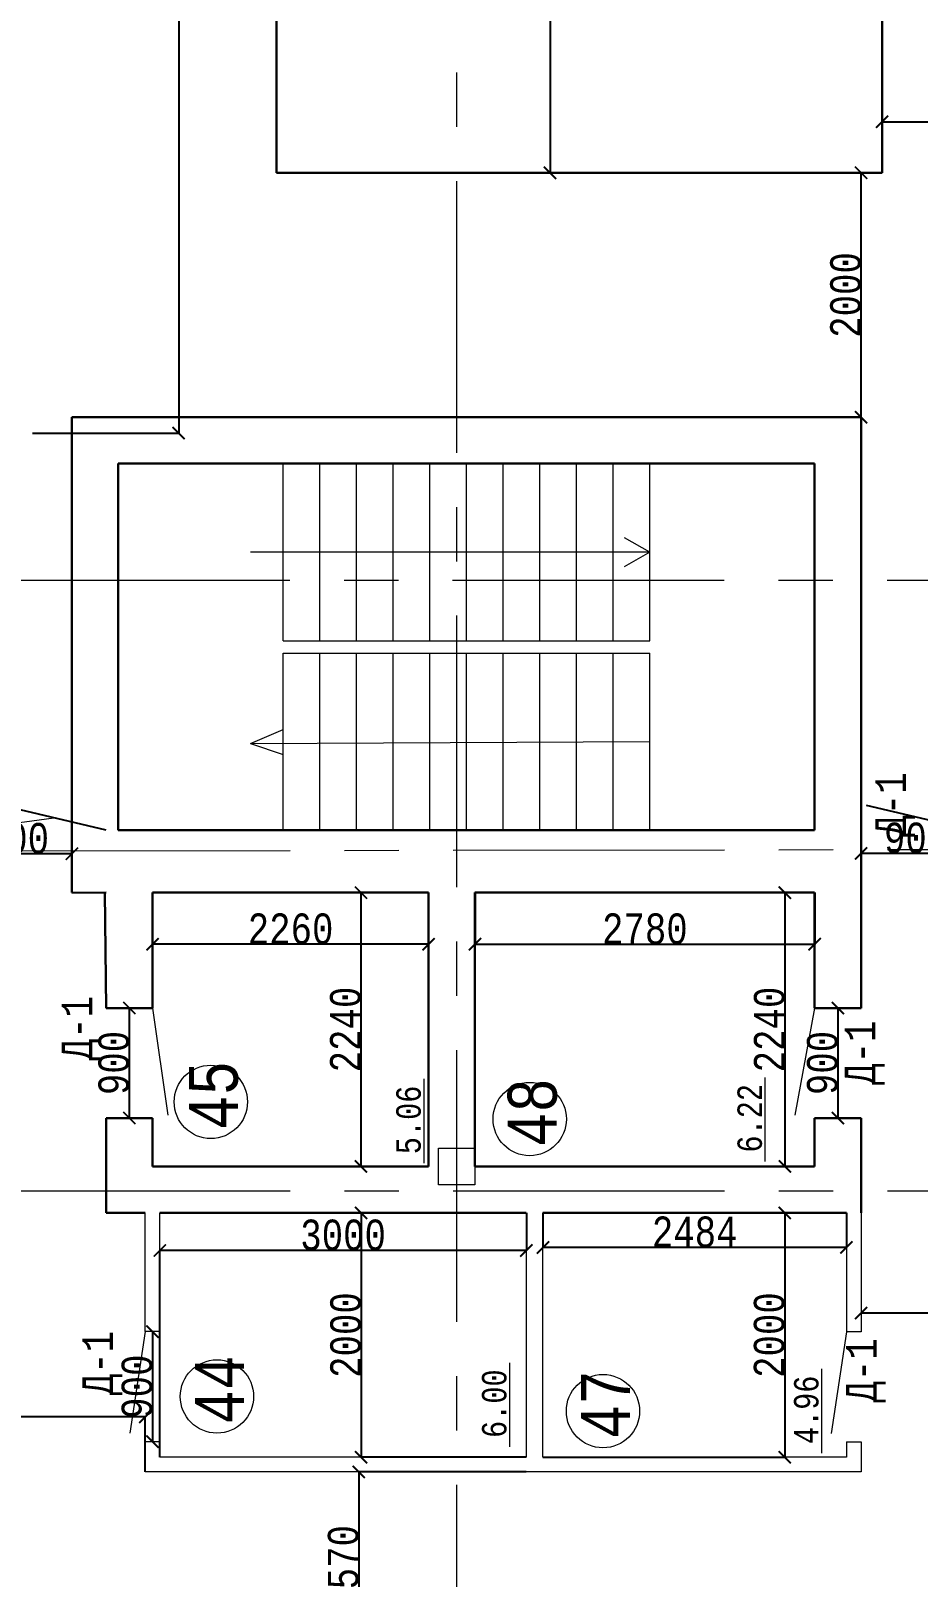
# Model space of a CAD drawing. Header units: millimetres. Extents: x -689206 to 4969298, y -1019800 to 703299.
# Drawn here: x -164736 to -157474, y -475876 to -463225 of the extents above; entities that cross this region are included whole.
import ezdxf

# ---------------------------------------------------------------- set-up
doc = ezdxf.new("R2010")
doc.units = ezdxf.units.MM
doc.linetypes.add('JIS_02_4.0', pattern=[5.5, 4, -1.5])
doc.linetypes.add('осеваяX2', pattern=[101.6, 63.5, -12.7, 12.7, -12.7])
for name, color, linetype, lineweight in [('ПЕРЕГОРОДКИ', 252, 'Continuous', 9), ('РАЗМЕРЫ', 7, 'Continuous', 9), ('сваи', 7, 'JIS_02_4.0', 30), ('стены', 7, 'Continuous', 20)]:
    doc.layers.add(name, color=color, linetype=linetype, lineweight=lineweight)
doc.layers.add('четотам', color=7, linetype='Continuous')
doc.styles.add('Аннотативный', font='isocteur.ttf', dxfattribs={"width": 0.7, "height": 250})
doc.dimstyles.new('Аннотативный', dxfattribs={"dimscale": 0, "dimtxt": 250, "dimasz": 100, "dimexe": 1.25, "dimexo": 0.625, "dimtad": 1, "dimdec": 0, "dimtxsty": 'Аннотативный', "dimblk": 'ARCHTICK', "dimcen": 2.5, "dimadec": 0, "dimazin": 0, "dimtfac": 1, "dimtdec": 0, "dimtmove": 0, "dimatfit": 3, "dimfxl": 1, "dimarcsym": 0})

# ---------------------------------------------------------------- blocks, each defined once
blk = doc.blocks.new('_ArchTick')
at = {"color": 0, "linetype": 'ByBlock', "const_width": 0.15}
blk.add_lwpolyline([(-0.5, -0.5), (0.5, 0.5)], dxfattribs=at)
blk = doc.blocks.new('*D3032')
at = {"layer": 'Defpoints', "color": 0, "lineweight": 30, "transparency": 16777216}
for p in [(-160545, -472896), (-158061, -472896), (-160545, -473179)]:
    blk.add_point(p, dxfattribs=at)
at = {"layer": 'стены', "color": 0, "lineweight": -2, "transparency": 16777216}
for p, q in [((-160545, -472896), (-160545, -473180)), ((-158061, -472896), (-158061, -473180)), ((-158061, -473179), (-160545, -473179))]:
    blk.add_line(p, q, dxfattribs=at)
at = {"layer": 'стены', "color": 0, "lineweight": -2, "transparency": 16777216, "xscale": 100, "yscale": 100, "zscale": 100, "rotation": 180}
blk.add_blockref('_ArchTick', (-160545, -473179), dxfattribs=at)
at = {"layer": 'стены', "color": 0, "lineweight": -2, "transparency": 16777216, "xscale": 100, "yscale": 100, "zscale": 100}
blk.add_blockref('_ArchTick', (-158061, -473179), dxfattribs=at)
at = {"layer": 'стены', "color": 0, "lineweight": 5, "transparency": 16777216, "insert": (-159303, -473053), "char_height": 250, "attachment_point": 5, "style": 'Аннотативный'}
blk.add_mtext('2484', dxfattribs=at)
blk = doc.blocks.new('*D3033')
at = {"layer": 'Defpoints', "color": 0, "lineweight": 30, "transparency": 16777216}
for p in [(-160681, -472896), (-163681, -473204), (-163681, -474768)]:
    blk.add_point(p, dxfattribs=at)
at = {"layer": 'стены', "color": 0, "lineweight": -2, "transparency": 16777216}
for p, q in [((-160681, -472896), (-160681, -473205)), ((-163681, -474767), (-163681, -473203)), ((-160681, -473204), (-163681, -473204))]:
    blk.add_line(p, q, dxfattribs=at)
at = {"layer": 'стены', "color": 0, "lineweight": -2, "transparency": 16777216, "xscale": 100, "yscale": 100, "zscale": 100, "rotation": 180}
blk.add_blockref('_ArchTick', (-163681, -473204), dxfattribs=at)
at = {"layer": 'стены', "color": 0, "lineweight": -2, "transparency": 16777216, "xscale": 100, "yscale": 100, "zscale": 100}
blk.add_blockref('_ArchTick', (-160681, -473204), dxfattribs=at)
at = {"layer": 'стены', "color": 0, "lineweight": 5, "transparency": 16777216, "insert": (-162181, -473078), "char_height": 250, "attachment_point": 5, "style": 'Аннотативный'}
blk.add_mtext('3000', dxfattribs=at)
blk = doc.blocks.new('*D3034')
at = {"layer": 'Defpoints', "color": 0, "lineweight": 30, "transparency": 16777216}
for p in [(-160681, -472896), (-162034, -474896), (-160681, -474896)]:
    blk.add_point(p, dxfattribs=at)
at = {"layer": 'стены', "color": 0, "lineweight": -2, "transparency": 16777216}
for p, q in [((-160682, -472896), (-162035, -472896)), ((-162034, -472896), (-162034, -474896)), ((-160682, -474896), (-162035, -474896))]:
    blk.add_line(p, q, dxfattribs=at)
at = {"layer": 'стены', "color": 0, "lineweight": -2, "transparency": 16777216, "xscale": 100, "yscale": 100, "zscale": 100}
for p, rotation in [((-162034, -472896), 90), ((-162034, -474896), 270)]:
    blk.add_blockref('_ArchTick', p, dxfattribs=dict(at, rotation=rotation))
at = {"layer": 'стены', "color": 0, "lineweight": 5, "transparency": 16777216, "insert": (-162159, -473896), "char_height": 250, "attachment_point": 5, "rotation": 90, "style": 'Аннотативный'}
blk.add_mtext('2000', dxfattribs=at)
blk = doc.blocks.new('*D2998')
at = {"layer": 'Defpoints', "color": 0, "lineweight": 30, "transparency": 16777216}
for p in [(-160681, -475016), (-162053, -476586), (-160681, -476586)]:
    blk.add_point(p, dxfattribs=at)
at = {"layer": 'стены', "color": 0, "lineweight": -2, "transparency": 16777216}
for p, q in [((-160682, -475016), (-162054, -475016)), ((-162053, -475016), (-162053, -476586)), ((-160682, -476586), (-162054, -476586))]:
    blk.add_line(p, q, dxfattribs=at)
at = {"layer": 'стены', "color": 0, "lineweight": -2, "transparency": 16777216, "xscale": 100, "yscale": 100, "zscale": 100}
for p, rotation in [((-162053, -475016), 90), ((-162053, -476586), 270)]:
    blk.add_blockref('_ArchTick', p, dxfattribs=dict(at, rotation=rotation))
at = {"layer": 'стены', "color": 0, "lineweight": 5, "transparency": 16777216, "insert": (-162179, -475801), "char_height": 250, "attachment_point": 5, "rotation": 90, "style": 'Аннотативный'}
blk.add_mtext('1570', dxfattribs=at)
blk = doc.blocks.new('*D3000')
at = {"layer": 'Defpoints', "color": 0, "lineweight": 30, "transparency": 16777216}
for p in [(-157941, -469956), (-157941, -469956), (-157041, -469956)]:
    blk.add_point(p, dxfattribs=at)
at = {"layer": 'стены', "color": 0, "lineweight": -2, "transparency": 16777216}
for p, q in [((-157941, -469955), (-157941, -469954)), ((-157041, -469956), (-157941, -469956)), ((-157041, -469955), (-157041, -469954))]:
    blk.add_line(p, q, dxfattribs=at)
at = {"layer": 'стены', "color": 0, "lineweight": -2, "transparency": 16777216, "xscale": 100, "yscale": 100, "zscale": 100, "rotation": 180}
blk.add_blockref('_ArchTick', (-157941, -469956), dxfattribs=at)
at = {"layer": 'стены', "color": 0, "lineweight": -2, "transparency": 16777216, "xscale": 100, "yscale": 100, "zscale": 100}
blk.add_blockref('_ArchTick', (-157041, -469956), dxfattribs=at)
at = {"layer": 'стены', "color": 0, "lineweight": 5, "transparency": 16777216, "insert": (-157491, -469830), "char_height": 250, "attachment_point": 5, "style": 'Аннотативный'}
blk.add_mtext('900', dxfattribs=at)
blk = doc.blocks.new('*D3054')
at = {"layer": 'Defpoints', "color": 0, "lineweight": 30, "transparency": 16777216}
for p in [(-157941, -473717), (-157941, -473717), (-153794, -473717)]:
    blk.add_point(p, dxfattribs=at)
at = {"layer": 'РАЗМЕРЫ', "color": 0, "lineweight": -2, "transparency": 16777216}
for p, q in [((-157941, -473716), (-157941, -473716)), ((-153794, -473717), (-157941, -473717)), ((-153794, -473716), (-153794, -473716))]:
    blk.add_line(p, q, dxfattribs=at)
at = {"layer": 'РАЗМЕРЫ', "color": 0, "lineweight": -2, "transparency": 16777216, "xscale": 100, "yscale": 100, "zscale": 100, "rotation": 180}
blk.add_blockref('_ArchTick', (-157941, -473717), dxfattribs=at)
at = {"layer": 'РАЗМЕРЫ', "color": 0, "lineweight": -2, "transparency": 16777216, "xscale": 100, "yscale": 100, "zscale": 100}
blk.add_blockref('_ArchTick', (-153794, -473717), dxfattribs=at)
at = {"layer": 'РАЗМЕРЫ', "color": 0, "lineweight": 5, "transparency": 16777216, "insert": (-155868, -473591), "char_height": 250, "attachment_point": 5, "style": 'Аннотативный'}
blk.add_mtext('4147', dxfattribs=at)
blk = doc.blocks.new('*D3056')
at = {"layer": 'Defpoints', "color": 0, "lineweight": 30, "transparency": 16777216}
for p in [(-168551, -474566), (-168551, -474923), (-163801, -474923)]:
    blk.add_point(p, dxfattribs=at)
at = {"layer": 'ПЕРЕГОРОДКИ', "color": 0, "lineweight": -2, "transparency": 16777216}
for p, q in [((-168551, -474923), (-168551, -474565)), ((-163801, -474566), (-168551, -474566)), ((-163801, -474923), (-163801, -474565))]:
    blk.add_line(p, q, dxfattribs=at)
at = {"layer": 'ПЕРЕГОРОДКИ', "color": 0, "lineweight": -2, "transparency": 16777216, "xscale": 100, "yscale": 100, "zscale": 100, "rotation": 180}
blk.add_blockref('_ArchTick', (-168551, -474566), dxfattribs=at)
at = {"layer": 'ПЕРЕГОРОДКИ', "color": 0, "lineweight": -2, "transparency": 16777216, "xscale": 100, "yscale": 100, "zscale": 100}
blk.add_blockref('_ArchTick', (-163801, -474566), dxfattribs=at)
at = {"layer": 'ПЕРЕГОРОДКИ', "color": 0, "lineweight": 5, "transparency": 16777216, "insert": (-166253, -474440), "char_height": 250, "attachment_point": 5, "style": 'Аннотативный'}
blk.add_mtext('4750', dxfattribs=at)
blk = doc.blocks.new('*D3128')
at = {"layer": 'Defpoints', "color": 0, "linetype": 'ByBlock', "lineweight": 30, "transparency": 16777216}
for p in [(-158131, -471220), (-158131, -472120), (-158131, -472120)]:
    blk.add_point(p, dxfattribs=at)
at = {"layer": 'ПЕРЕГОРОДКИ', "color": 0, "linetype": 'ByBlock', "lineweight": -2, "transparency": 16777216}
for p, q in [((-158132, -471220), (-158133, -471220)), ((-158131, -471220), (-158131, -472120)), ((-158132, -472120), (-158133, -472120))]:
    blk.add_line(p, q, dxfattribs=at)
at = {"layer": 'ПЕРЕГОРОДКИ', "color": 0, "linetype": 'ByBlock', "lineweight": -2, "transparency": 16777216, "xscale": 100, "yscale": 100, "zscale": 100}
for p, rotation in [((-158131, -471220), 90), ((-158131, -472120), 270)]:
    blk.add_blockref('_ArchTick', p, dxfattribs=dict(at, rotation=rotation))
at = {"layer": 'ПЕРЕГОРОДКИ', "color": 0, "linetype": 'ByBlock', "lineweight": 13, "transparency": 16777216, "insert": (-158257, -471670), "char_height": 250, "attachment_point": 5, "rotation": 90, "style": 'Аннотативный'}
blk.add_mtext('900', dxfattribs=at)
blk = doc.blocks.new('*D3129')
at = {"layer": 'Defpoints', "color": 0, "linetype": 'ByBlock', "lineweight": 30, "transparency": 16777216}
for p in [(-163931, -471220), (-163931, -472120), (-163931, -472120)]:
    blk.add_point(p, dxfattribs=at)
at = {"layer": 'ПЕРЕГОРОДКИ', "color": 0, "linetype": 'ByBlock', "lineweight": -2, "transparency": 16777216}
for p, q in [((-163932, -471220), (-163933, -471220)), ((-163931, -471220), (-163931, -472120)), ((-163932, -472120), (-163933, -472120))]:
    blk.add_line(p, q, dxfattribs=at)
at = {"layer": 'ПЕРЕГОРОДКИ', "color": 0, "linetype": 'ByBlock', "lineweight": -2, "transparency": 16777216, "xscale": 100, "yscale": 100, "zscale": 100}
for p, rotation in [((-163931, -471220), 90), ((-163931, -472120), 270)]:
    blk.add_blockref('_ArchTick', p, dxfattribs=dict(at, rotation=rotation))
at = {"layer": 'ПЕРЕГОРОДКИ', "color": 0, "linetype": 'ByBlock', "lineweight": 5, "transparency": 16777216, "insert": (-164057, -471670), "char_height": 250, "attachment_point": 5, "rotation": 90, "style": 'Аннотативный'}
blk.add_mtext('900', dxfattribs=at)
blk = doc.blocks.new('*D3177')
at = {"layer": 'Defpoints', "color": 0, "linetype": 'ByBlock', "lineweight": 30, "transparency": 16777216}
for p in [(-160545, -472896), (-160545, -474896), (-158566, -474896)]:
    blk.add_point(p, dxfattribs=at)
at = {"layer": 'РАЗМЕРЫ', "color": 0, "linetype": 'ByBlock', "lineweight": -2, "transparency": 16777216}
for p, q in [((-160545, -472896), (-158565, -472896)), ((-158566, -472896), (-158566, -474896)), ((-160545, -474896), (-158565, -474896))]:
    blk.add_line(p, q, dxfattribs=at)
at = {"layer": 'РАЗМЕРЫ', "color": 0, "linetype": 'ByBlock', "lineweight": -2, "transparency": 16777216, "xscale": 100, "yscale": 100, "zscale": 100}
for p, rotation in [((-158566, -472896), 90), ((-158566, -474896), 270)]:
    blk.add_blockref('_ArchTick', p, dxfattribs=dict(at, rotation=rotation))
at = {"layer": 'РАЗМЕРЫ', "color": 0, "linetype": 'ByBlock', "lineweight": 5, "transparency": 16777216, "insert": (-158692, -473896), "char_height": 250, "attachment_point": 5, "rotation": 90, "style": 'Аннотативный'}
blk.add_mtext('2000', dxfattribs=at)
blk = doc.blocks.new('*D3178')
at = {"layer": 'Defpoints', "color": 0, "linetype": 'ByBlock', "lineweight": 30, "transparency": 16777216}
for p in [(-163741, -473868), (-163741, -474768), (-163741, -474768)]:
    blk.add_point(p, dxfattribs=at)
at = {"layer": 'РАЗМЕРЫ', "color": 0, "linetype": 'ByBlock', "lineweight": -2, "transparency": 16777216}
for p, q in [((-163742, -473868), (-163743, -473868)), ((-163741, -473868), (-163741, -474768)), ((-163742, -474768), (-163743, -474768))]:
    blk.add_line(p, q, dxfattribs=at)
at = {"layer": 'РАЗМЕРЫ', "color": 0, "linetype": 'ByBlock', "lineweight": -2, "transparency": 16777216, "xscale": 100, "yscale": 100, "zscale": 100}
for p, rotation in [((-163741, -473868), 90), ((-163741, -474768), 270)]:
    blk.add_blockref('_ArchTick', p, dxfattribs=dict(at, rotation=rotation))
at = {"layer": 'РАЗМЕРЫ', "color": 0, "linetype": 'ByBlock', "lineweight": 5, "transparency": 16777216, "insert": (-163867, -474318), "char_height": 250, "attachment_point": 5, "rotation": 90, "style": 'Аннотативный'}
blk.add_mtext('900', dxfattribs=at)
blk = doc.blocks.new('*D3157')
at = {"layer": 'Defpoints', "color": 0, "linetype": 'ByBlock', "lineweight": 30, "transparency": 16777216}
for p in [(-162725, -454585), (-162725, -464386), (-160487, -464386)]:
    blk.add_point(p, dxfattribs=at)
at = {"layer": 'РАЗМЕРЫ', "color": 0, "linetype": 'ByBlock', "lineweight": -2, "transparency": 16777216}
for p, q in [((-162724, -454585), (-160485, -454585)), ((-160487, -454585), (-160487, -464386)), ((-162724, -464386), (-160485, -464386))]:
    blk.add_line(p, q, dxfattribs=at)
at = {"layer": 'РАЗМЕРЫ', "color": 0, "linetype": 'ByBlock', "lineweight": -2, "transparency": 16777216, "xscale": 100, "yscale": 100, "zscale": 100}
for p, rotation in [((-160487, -454585), 90), ((-160487, -464386), 270)]:
    blk.add_blockref('_ArchTick', p, dxfattribs=dict(at, rotation=rotation))
at = {"layer": 'РАЗМЕРЫ', "color": 0, "linetype": 'ByBlock', "lineweight": 5, "transparency": 16777216, "insert": (-160612, -459486), "char_height": 250, "attachment_point": 5, "rotation": 90, "style": 'Аннотативный'}
blk.add_mtext('9800', dxfattribs=at)
blk = doc.blocks.new('*D3159')
at = {"layer": 'Defpoints', "color": 0, "linetype": 'ByBlock', "lineweight": 30, "transparency": 16777216}
for p in [(-157941, -464386), (-157941, -464386), (-157941, -466386)]:
    blk.add_point(p, dxfattribs=at)
at = {"layer": 'РАЗМЕРЫ', "color": 0, "linetype": 'ByBlock', "lineweight": -2, "transparency": 16777216}
for p, q in [((-157942, -464386), (-157943, -464386)), ((-157941, -466386), (-157941, -464386)), ((-157942, -466386), (-157943, -466386))]:
    blk.add_line(p, q, dxfattribs=at)
at = {"layer": 'РАЗМЕРЫ', "color": 0, "linetype": 'ByBlock', "lineweight": -2, "transparency": 16777216, "xscale": 100, "yscale": 100, "zscale": 100}
for p, rotation in [((-157941, -464386), 90), ((-157941, -466386), 270)]:
    blk.add_blockref('_ArchTick', p, dxfattribs=dict(at, rotation=rotation))
at = {"layer": 'РАЗМЕРЫ', "color": 0, "linetype": 'ByBlock', "lineweight": 5, "transparency": 16777216, "insert": (-158067, -465386), "char_height": 250, "attachment_point": 5, "rotation": 90, "style": 'Аннотативный'}
blk.add_mtext('2000', dxfattribs=at)
blk = doc.blocks.new('*D3196')
at = {"layer": 'Defpoints', "color": 0, "linetype": 'ByBlock', "lineweight": 30, "ltscale": 35, "transparency": 16777216}
for p in [(-165301, -469888), (-165301, -469958), (-164401, -469928)]:
    blk.add_point(p, dxfattribs=at)
at = {"layer": 'сваи', "color": 0, "linetype": 'ByBlock', "lineweight": -2, "ltscale": 35, "transparency": 16777216}
for p, q in [((-165301, -469889), (-165301, -469960)), ((-164401, -469958), (-165301, -469958)), ((-164401, -469929), (-164401, -469960))]:
    blk.add_line(p, q, dxfattribs=at)
at = {"layer": 'сваи', "color": 0, "linetype": 'ByBlock', "lineweight": -2, "ltscale": 35, "transparency": 16777216, "xscale": 100, "yscale": 100, "zscale": 100, "rotation": 180}
blk.add_blockref('_ArchTick', (-165301, -469958), dxfattribs=at)
at = {"layer": 'сваи', "color": 0, "linetype": 'ByBlock', "lineweight": -2, "ltscale": 35, "transparency": 16777216, "xscale": 100, "yscale": 100, "zscale": 100}
blk.add_blockref('_ArchTick', (-164401, -469958), dxfattribs=at)
at = {"layer": 'сваи', "color": 0, "linetype": 'ByBlock', "lineweight": 5, "ltscale": 35, "transparency": 16777216, "insert": (-164851, -469833), "char_height": 250, "attachment_point": 5, "style": 'Аннотативный'}
blk.add_mtext('900', dxfattribs=at)
blk = doc.blocks.new('*D3200')
at = {"layer": 'Defpoints', "color": 0, "linetype": 'ByBlock', "lineweight": 30, "ltscale": 35, "transparency": 16777216}
for p in [(-163741, -470276), (-161481, -470276), (-163741, -470698)]:
    blk.add_point(p, dxfattribs=at)
at = {"layer": 'РАЗМЕРЫ', "color": 0, "linetype": 'ByBlock', "lineweight": -2, "ltscale": 35, "transparency": 16777216}
for p, q in [((-163741, -470276), (-163741, -470700)), ((-161481, -470276), (-161481, -470700)), ((-161481, -470698), (-163741, -470698))]:
    blk.add_line(p, q, dxfattribs=at)
at = {"layer": 'РАЗМЕРЫ', "color": 0, "linetype": 'ByBlock', "lineweight": -2, "ltscale": 35, "transparency": 16777216, "xscale": 100, "yscale": 100, "zscale": 100, "rotation": 180}
blk.add_blockref('_ArchTick', (-163741, -470698), dxfattribs=at)
at = {"layer": 'РАЗМЕРЫ', "color": 0, "linetype": 'ByBlock', "lineweight": -2, "ltscale": 35, "transparency": 16777216, "xscale": 100, "yscale": 100, "zscale": 100}
blk.add_blockref('_ArchTick', (-161481, -470698), dxfattribs=at)
at = {"layer": 'РАЗМЕРЫ', "color": 0, "linetype": 'ByBlock', "lineweight": 5, "ltscale": 35, "transparency": 16777216, "insert": (-162611, -470573), "char_height": 250, "attachment_point": 5, "style": 'Аннотативный'}
blk.add_mtext('2260', dxfattribs=at)
blk = doc.blocks.new('*D3201')
at = {"layer": 'Defpoints', "color": 0, "linetype": 'ByBlock', "lineweight": 30, "ltscale": 35, "transparency": 16777216}
for p in [(-161481, -470276), (-162035, -472516), (-161481, -472516)]:
    blk.add_point(p, dxfattribs=at)
at = {"layer": 'РАЗМЕРЫ', "color": 0, "linetype": 'ByBlock', "lineweight": -2, "ltscale": 35, "transparency": 16777216}
for p, q in [((-161482, -470276), (-162036, -470276)), ((-162035, -470276), (-162035, -472516)), ((-161482, -472516), (-162036, -472516))]:
    blk.add_line(p, q, dxfattribs=at)
at = {"layer": 'РАЗМЕРЫ', "color": 0, "linetype": 'ByBlock', "lineweight": -2, "ltscale": 35, "transparency": 16777216, "xscale": 100, "yscale": 100, "zscale": 100}
for p, rotation in [((-162035, -470276), 90), ((-162035, -472516), 270)]:
    blk.add_blockref('_ArchTick', p, dxfattribs=dict(at, rotation=rotation))
at = {"layer": 'РАЗМЕРЫ', "color": 0, "linetype": 'ByBlock', "lineweight": 5, "ltscale": 35, "transparency": 16777216, "insert": (-162161, -471396), "char_height": 250, "attachment_point": 5, "rotation": 90, "style": 'Аннотативный'}
blk.add_mtext('2240', dxfattribs=at)
blk = doc.blocks.new('*D3202')
at = {"layer": 'Defpoints', "color": 0, "linetype": 'ByBlock', "lineweight": 30, "ltscale": 35, "transparency": 16777216}
for p in [(-158321, -470276), (-158565, -472516), (-158321, -472516)]:
    blk.add_point(p, dxfattribs=at)
at = {"layer": 'РАЗМЕРЫ', "color": 0, "linetype": 'ByBlock', "lineweight": -2, "ltscale": 35, "transparency": 16777216}
for p, q in [((-158322, -470276), (-158566, -470276)), ((-158565, -470276), (-158565, -472516)), ((-158322, -472516), (-158566, -472516))]:
    blk.add_line(p, q, dxfattribs=at)
at = {"layer": 'РАЗМЕРЫ', "color": 0, "linetype": 'ByBlock', "lineweight": -2, "ltscale": 35, "transparency": 16777216, "xscale": 100, "yscale": 100, "zscale": 100}
for p, rotation in [((-158565, -470276), 90), ((-158565, -472516), 270)]:
    blk.add_blockref('_ArchTick', p, dxfattribs=dict(at, rotation=rotation))
at = {"layer": 'РАЗМЕРЫ', "color": 0, "linetype": 'ByBlock', "lineweight": 5, "ltscale": 35, "transparency": 16777216, "insert": (-158691, -471396), "char_height": 250, "attachment_point": 5, "rotation": 90, "style": 'Аннотативный'}
blk.add_mtext('2240', dxfattribs=at)
blk = doc.blocks.new('*D3203')
at = {"layer": 'Defpoints', "color": 0, "linetype": 'ByBlock', "lineweight": 30, "ltscale": 35, "transparency": 16777216}
for p in [(-161101, -470276), (-158321, -470276), (-158321, -470698)]:
    blk.add_point(p, dxfattribs=at)
at = {"layer": 'РАЗМЕРЫ', "color": 0, "linetype": 'ByBlock', "lineweight": -2, "ltscale": 35, "transparency": 16777216}
for p, q in [((-161101, -470276), (-161101, -470700)), ((-158321, -470276), (-158321, -470700)), ((-161101, -470698), (-158321, -470698))]:
    blk.add_line(p, q, dxfattribs=at)
at = {"layer": 'РАЗМЕРЫ', "color": 0, "linetype": 'ByBlock', "lineweight": -2, "ltscale": 35, "transparency": 16777216, "xscale": 100, "yscale": 100, "zscale": 100, "rotation": 180}
blk.add_blockref('_ArchTick', (-161101, -470698), dxfattribs=at)
at = {"layer": 'РАЗМЕРЫ', "color": 0, "linetype": 'ByBlock', "lineweight": -2, "ltscale": 35, "transparency": 16777216, "xscale": 100, "yscale": 100, "zscale": 100}
blk.add_blockref('_ArchTick', (-158321, -470698), dxfattribs=at)
at = {"layer": 'РАЗМЕРЫ', "color": 0, "linetype": 'ByBlock', "lineweight": 5, "ltscale": 35, "transparency": 16777216, "insert": (-159711, -470573), "char_height": 250, "attachment_point": 5, "style": 'Аннотативный'}
blk.add_mtext('2780', dxfattribs=at)
blk = doc.blocks.new('*D3211')
at = {"layer": 'Defpoints', "color": 0, "linetype": 'ByBlock', "lineweight": 30, "ltscale": 35, "transparency": 16777216}
for p in [(-164725, -450140), (-164725, -466516), (-163527, -466516)]:
    blk.add_point(p, dxfattribs=at)
at = {"layer": 'РАЗМЕРЫ', "color": 0, "linetype": 'ByBlock', "lineweight": -2, "ltscale": 35, "transparency": 16777216}
for p, q in [((-164724, -450140), (-163526, -450140)), ((-163527, -450140), (-163527, -466516)), ((-164724, -466516), (-163526, -466516))]:
    blk.add_line(p, q, dxfattribs=at)
at = {"layer": 'РАЗМЕРЫ', "color": 0, "linetype": 'ByBlock', "lineweight": -2, "ltscale": 35, "transparency": 16777216, "xscale": 100, "yscale": 100, "zscale": 100}
for p, rotation in [((-163527, -450140), 90), ((-163527, -466516), 270)]:
    blk.add_blockref('_ArchTick', p, dxfattribs=dict(at, rotation=rotation))
at = {"layer": 'РАЗМЕРЫ', "color": 0, "linetype": 'ByBlock', "lineweight": 5, "ltscale": 35, "transparency": 16777216, "insert": (-163652, -458328), "char_height": 250, "attachment_point": 5, "rotation": 90, "style": 'Аннотативный'}
blk.add_mtext('16270', dxfattribs=at)
blk = doc.blocks.new('*D3204')
at = {"layer": 'Defpoints', "color": 0, "linetype": 'ByBlock', "lineweight": 30, "ltscale": 35, "transparency": 16777216}
for p in [(-152519, -463968), (-157769, -464386), (-152519, -464386)]:
    blk.add_point(p, dxfattribs=at)
at = {"layer": 'РАЗМЕРЫ', "color": 0, "linetype": 'ByBlock', "lineweight": -2, "ltscale": 35, "transparency": 16777216}
for p, q in [((-157769, -464385), (-157769, -463967)), ((-157769, -463968), (-152519, -463968)), ((-152519, -464385), (-152519, -463967))]:
    blk.add_line(p, q, dxfattribs=at)
at = {"layer": 'РАЗМЕРЫ', "color": 0, "linetype": 'ByBlock', "lineweight": -2, "ltscale": 35, "transparency": 16777216, "xscale": 100, "yscale": 100, "zscale": 100, "rotation": 180}
blk.add_blockref('_ArchTick', (-157769, -463968), dxfattribs=at)
at = {"layer": 'РАЗМЕРЫ', "color": 0, "linetype": 'ByBlock', "lineweight": -2, "ltscale": 35, "transparency": 16777216, "xscale": 100, "yscale": 100, "zscale": 100}
blk.add_blockref('_ArchTick', (-152519, -463968), dxfattribs=at)
at = {"layer": 'РАЗМЕРЫ', "color": 0, "linetype": 'ByBlock', "lineweight": 5, "ltscale": 35, "transparency": 16777216, "insert": (-155144, -463843), "char_height": 250, "attachment_point": 5, "style": 'Аннотативный'}
blk.add_mtext('5250', dxfattribs=at)

msp = doc.modelspace()

# ---------------------------------------------------------------- linework, layer by layer
at = {"layer": 'ПЕРЕГОРОДКИ', "color": 18, "linetype": 'ByBlock', "lineweight": 13, "true_color": 0x000000}
for p, q in [((-157041.4, -469765.6), (-157895.6, -469563.6)), ((-163681.4, -473867.9), (-163801.4, -473867.9)), ((-157941.4, -473870.9), (-158061.4, -473870.9)), ((-163801.4, -474767.9), (-163681.4, -474767.9)), ((-158061.4, -474770.9), (-157941.4, -474770.9))]:
    msp.add_line(p, q, dxfattribs=at)
at = {"layer": 'ПЕРЕГОРОДКИ', "color": 18, "linetype": 'ByBlock', "lineweight": 9, "true_color": 0x000000}
for p, q in [((-163741.4, -471220.5), (-163616.7, -472097.9)), ((-158321.4, -471220.5), (-158482.1, -472096.2)), ((-163801.4, -473867.9), (-163925.5, -474699.5)), ((-158061.4, -473870.9), (-158185.5, -474702.5))]:
    msp.add_line(p, q, dxfattribs=at)
at = {"layer": 'РАЗМЕРЫ', "linetype": 'ByBlock', "lineweight": 30}
for p, q in [((-162725, -454585.4), (-162725, -464385.6)), ((-157769.4, -464385.6), (-157769.4, -456260.6)), ((-157769.4, -464385.6), (-162725, -464385.6)), ((-157941.4, -466385.6), (-164021.4, -466385.6)), ((-157941.4, -466765.6), (-157941.4, -466385.6)), ((-164021.4, -466765.6), (-158321.4, -466765.6)), ((-157941.4, -469765.6), (-157941.4, -466765.6))]:
    msp.add_line(p, q, dxfattribs=at)
at = {"layer": 'РАЗМЕРЫ', "lineweight": 30, "ltscale": 150}
for p, q in [((-164021.4, -466385.6), (-164401.4, -466385.6)), ((-164401.4, -466385.6), (-164401.4, -469768.3)), ((-164021.4, -466765.6), (-164021.4, -469765.6))]:
    msp.add_line(p, q, dxfattribs=at)
at = {"layer": 'РАЗМЕРЫ', "linetype": 'ByBlock', "lineweight": 20}
for p, q in [((-164021.4, -469765.6), (-164021.4, -466765.6)), ((-162671.4, -466765.6), (-164021.4, -466765.6)), ((-162371.4, -466765.6), (-162671.4, -466765.6)), ((-162671.4, -466765.6), (-159671.4, -466765.6)), ((-158321.4, -466765.6), (-159671.4, -466765.6)), ((-158321.4, -469765.6), (-158321.4, -466765.6)), ((-158321.4, -469765.6), (-158321.4, -468734.2)), ((-164021.4, -469765.6), (-162671.4, -469765.6)), ((-162671.4, -469765.6), (-159671.4, -469765.6)), ((-159671.4, -469765.6), (-158321.4, -469765.6))]:
    msp.add_line(p, q, dxfattribs=at)
at = {"layer": 'РАЗМЕРЫ', "linetype": 'ByBlock', "lineweight": 15}
for p, q in [((-162671.4, -468215.6), (-162671.4, -466765.6)), ((-162371.4, -468215.6), (-162371.4, -466765.6)), ((-162071.4, -468215.6), (-162071.4, -466765.6)), ((-161771.4, -468215.6), (-161771.4, -466765.6)), ((-161471.4, -468215.6), (-161471.4, -466765.6)), ((-161171.4, -468215.6), (-161171.4, -466765.6)), ((-160871.4, -468215.6), (-160871.4, -466765.6)), ((-160571.4, -468215.6), (-160571.4, -466765.6)), ((-160271.4, -468215.6), (-160271.4, -466765.6)), ((-159971.4, -468215.6), (-159971.4, -466765.6)), ((-159671.4, -468215.6), (-159671.4, -466765.6)), ((-159671.4, -467490.6), (-159877.3, -467371.7)), ((-159671.4, -467490.6), (-162940.1, -467490.6)), ((-159671.4, -467490.6), (-159881, -467611.6)), ((-162671.4, -468215.6), (-159671.4, -468215.6)), ((-162671.4, -469765.6), (-162671.4, -468315.6)), ((-162671.4, -468315.6), (-159671.4, -468315.6)), ((-162371.4, -469765.6), (-162371.4, -468315.6)), ((-162071.4, -469765.6), (-162071.4, -468315.6)), ((-161771.4, -469765.6), (-161771.4, -468315.6)), ((-161471.4, -469765.6), (-161471.4, -468315.6)), ((-161171.4, -469765.6), (-161171.4, -468315.6)), ((-160871.4, -469765.6), (-160871.4, -468315.6)), ((-160571.4, -469765.6), (-160571.4, -468315.6)), ((-160271.4, -469765.6), (-160271.4, -468315.6)), ((-159971.4, -469765.6), (-159971.4, -468315.6)), ((-159671.4, -469765.6), (-159671.4, -468315.6)), ((-162940.1, -469056.1), (-162671.4, -468941.5)), ((-162940.1, -469056.1), (-159671.4, -469040.6)), ((-162940.1, -469056.1), (-162671.4, -469144.6))]:
    msp.add_line(p, q, dxfattribs=at)
at = {"layer": 'РАЗМЕРЫ', "linetype": 'осеваяX2', "lineweight": 5, "ltscale": 35}
for p, q in [((-182620.4, -467719.4), (-132779.1, -467719.4)), ((-182616.8, -469963.4), (-132779.1, -469883.4))]:
    msp.add_line(p, q, dxfattribs=at)
at = {"layer": 'РАЗМЕРЫ'}
for p, q in [((-161518.6, -472489.8), (-161518.6, -471800.5)), ((-158725.9, -472476.7), (-158725.9, -471787.4)), ((-160817, -474811.5), (-160817, -474122.2)), ((-158262.8, -474862.2), (-158262.8, -474173))]:
    msp.add_line(p, q, dxfattribs=at)
at = {"layer": 'сваи', "linetype": 'ByBlock', "lineweight": 9, "ltscale": 35}
msp.add_line((-165301.4, -469765.6), (-164548.5, -469664.6), dxfattribs=at)
at = {"layer": 'сваи', "linetype": 'ByBlock', "lineweight": 30, "ltscale": 35}
for p, q in [((-164401.4, -469768.3), (-164401.4, -470275.6)), ((-164401.4, -470278.3), (-164121.4, -470275.6))]:
    msp.add_line(p, q, dxfattribs=at)
at = {"layer": 'стены', "linetype": 'осеваяX2', "lineweight": 5, "ltscale": 35}
for p, q in [((-161251.4, -491568.3), (-161251.4, -424515.6)), ((-182616.8, -472715.6), (-132779.1, -472715.6))]:
    msp.add_line(p, q, dxfattribs=at)
at = {"layer": 'стены', "lineweight": 30}
for p, q in [((-158321.4, -466765.6), (-158321.4, -469765.6)), ((-164021.4, -469765.6), (-158321.4, -469765.6)), ((-157941.4, -470145.6), (-157941.4, -469765.6)), ((-157941.4, -470145.6), (-157941.4, -471220.5)), ((-164130.6, -470275.7), (-164121.4, -471220.5)), ((-161481.4, -470275.6), (-163741.4, -470275.6)), ((-163741.4, -470275.6), (-163741.4, -471220.5)), ((-161481.4, -472515.6), (-161481.4, -470275.6)), ((-158321.4, -470275.6), (-161101.4, -470275.6)), ((-161101.4, -472515.6), (-161101.4, -470275.6)), ((-158321.4, -470275.6), (-158321.4, -471220.5)), ((-163741.4, -471220.5), (-164121.4, -471220.5)), ((-157941.4, -471220.5), (-158321.4, -471220.5)), ((-164121.4, -472120.5), (-164121.4, -472895.6)), ((-164121.4, -472120.5), (-163741.4, -472120.5)), ((-163741.4, -472120.5), (-163741.4, -472515.6)), ((-158321.4, -472120.5), (-158321.4, -472515.6)), ((-158321.4, -472120.5), (-157941.4, -472120.5)), ((-157941.4, -472120.5), (-157941.4, -472895.6)), ((-161481.4, -472515.6), (-163741.4, -472515.6)), ((-158321.4, -472515.6), (-161101.4, -472515.6)), ((-163801.4, -472895.6), (-164121.4, -472895.6)), ((-160681.4, -472895.6), (-163681.4, -472895.6)), ((-158061.4, -472895.6), (-160545.4, -472895.6))]:
    msp.add_line(p, q, dxfattribs=at)
at = {"layer": 'стены', "color": 7, "lineweight": 25, "true_color": 0xffffff}
for p, q in [((-164121.4, -469765.6), (-164975.6, -469563.6)), ((-157041.4, -469765.6), (-157895.6, -469563.6))]:
    msp.add_line(p, q, dxfattribs=at)
at = {"layer": 'стены', "lineweight": 13}
for p, q in [((-163801.4, -473867.9), (-163801.4, -472895.6)), ((-163681.4, -473867.9), (-163681.4, -472895.6)), ((-160681.4, -474895.6), (-163681.4, -474895.6))]:
    msp.add_line(p, q, dxfattribs=at)
at = {"layer": 'стены', "color": 18, "lineweight": 13, "true_color": 0x000000}
for p, q in [((-160681.4, -472895.6), (-160681.4, -474895.6)), ((-160545.4, -474895.6), (-160545.4, -472895.6)), ((-158061.4, -472895.6), (-158061.4, -473870.9)), ((-157941.4, -472895.6), (-157941.4, -473870.9)), ((-158061.4, -474770.9), (-158061.4, -474895.6)), ((-157941.4, -474770.9), (-157941.4, -475015.6)), ((-158061.4, -474895.6), (-160545.4, -474895.6)), ((-160681.4, -475015.6), (-163801.4, -475015.6)), ((-157941.4, -475015.6), (-160681.4, -475015.6))]:
    msp.add_line(p, q, dxfattribs=at)
at = {"layer": 'стены', "lineweight": 25}
for p, q in [((-163801.4, -475015.6), (-163801.4, -474767.9)), ((-163681.4, -474895.6), (-163681.4, -474767.9))]:
    msp.add_line(p, q, dxfattribs=at)
at = {"layer": 'стены', "lineweight": 20}
msp.add_lwpolyline([(-161401.4, -472665.6), (-161401.4, -472365.6), (-161101.4, -472365.6), (-161101.4, -472665.6)], close=True, dxfattribs=at)
at = {"layer": 'четотам', "lineweight": 13}
for centre in [(-163263.7, -471988.3), (-160653.7, -472128.3), (-163213.7, -474398.3), (-160053.7, -474518.3)]:
    msp.add_circle(centre, 300, dxfattribs=at)

# ---------------------------------------------------------------- texts
at = {"layer": 'РАЗМЕРЫ', "lineweight": 20, "ltscale": 150, "char_height": 250, "width": 922.913, "attachment_point": 1, "rotation": 90, "style": 'Аннотативный'}
for insert in [(-157824.3, -469818.3), (-164484.3, -471648.3), (-158074.3, -471848.3), (-164314.3, -474388.3), (-158064.3, -474448.3)]:
    msp.add_mtext('Д-1', dxfattribs=dict(at, insert=insert))
at = {"layer": 'РАЗМЕРЫ', "lineweight": 13, "ltscale": 150, "char_height": 401.1, "width": 1460, "attachment_point": 1, "rotation": 90, "style": 'Аннотативный'}
for s, insert in [('45', (-163443.6, -472216.3)), ('48', (-160833.6, -472356.3)), ('44', (-163393.6, -474626.3)), ('47', (-160233.6, -474746.3))]:
    msp.add_mtext(s, dxfattribs=dict(at, insert=insert))
at = {"layer": 'РАЗМЕРЫ', "char_height": 200, "width": 656.117, "attachment_point": 1, "rotation": 90, "style": 'Аннотативный'}
for s, insert in [('5.06', (-161745.6, -472416.2)), ('6.22', (-158952.9, -472403.1)), ('6.00', (-161044, -474737.9)), ('4.96', (-158489.8, -474788.7))]:
    msp.add_mtext(s, dxfattribs=dict(at, insert=insert))

# ---------------------------------------------------------------- dimensions: what is measured, and where the dimension line sits
at = {"layer": 'ПЕРЕГОРОДКИ', "color": 18, "linetype": 'ByBlock', "lineweight": 5, "true_color": 0x000000}
dim = msp.add_linear_dim(base=(-163931.4, -472120.5), p1=(-163931.4, -471220.5), p2=(-163931.4, -472120.5), angle=90, dimstyle='Аннотативный', dxfattribs=at)
dim.commit()
dim.dimension.update_dxf_attribs({"geometry": '*D3129', "text_midpoint": (-164057.1, -471670.5)})
at = {"layer": 'ПЕРЕГОРОДКИ', "color": 18, "linetype": 'ByBlock', "lineweight": 13, "true_color": 0x000000}
dim = msp.add_linear_dim(base=(-158131.4, -472120.5), p1=(-158131.4, -471220.5), p2=(-158131.4, -472120.5), angle=90, dimstyle='Аннотативный', dxfattribs=at)
dim.commit()
dim.dimension.update_dxf_attribs({"geometry": '*D3128', "text_midpoint": (-158257.1, -471670.5)})
at = {"layer": 'ПЕРЕГОРОДКИ', "color": 18, "lineweight": 5, "true_color": 0x000000}
dim = msp.add_linear_dim(base=(-168551.4, -474565.9), p1=(-163801.4, -474923.4), p2=(-168551.4, -474923.4), angle=180, dimstyle='Аннотативный', dxfattribs=at)
dim.commit()
dim.dimension.update_dxf_attribs({"geometry": '*D3056', "text_midpoint": (-166253.2, -474565.9), "dimtype": 161})
at = {"layer": 'РАЗМЕРЫ', "linetype": 'ByBlock', "lineweight": 5, "ltscale": 35}
dim = msp.add_aligned_dim(p1=(-164725, -450140), p2=(-164725, -466515.6), distance=1198.2, text='16270', dimstyle='Аннотативный', dxfattribs=at)
dim.commit()
dim.dimension.update_dxf_attribs({"geometry": '*D3211', "text_midpoint": (-163652.4, -458327.8)})
at = {"layer": 'РАЗМЕРЫ', "linetype": 'ByBlock', "lineweight": 5}
for base, p1, p2, picture, middle in [((-160486.6, -464385.6), (-162725, -454585.4), (-162725, -464385.6), '*D3157', (-160612.2, -459485.5)), ((-157941.4, -464385.6), (-157941.4, -466385.6), (-157941.4, -464385.6), '*D3159', (-158067.1, -465385.6)), ((-158566.5, -474895.6), (-160545.4, -472895.6), (-160545.4, -474895.6), '*D3177', (-158692.1, -473895.6)), ((-163741.4, -474767.9), (-163741.4, -473867.9), (-163741.4, -474767.9), '*D3178', (-163867.1, -474317.9))]:
    dim = msp.add_linear_dim(base=base, p1=p1, p2=p2, angle=90, dimstyle='Аннотативный', dxfattribs=at)
    dim.commit()
    dim.dimension.update_dxf_attribs({"geometry": picture, "text_midpoint": middle})
at = {"layer": 'РАЗМЕРЫ', "linetype": 'ByBlock', "lineweight": 5, "ltscale": 35}
dim = msp.add_linear_dim(base=(-152519.4, -463968.3), p1=(-157769.4, -464385.6), p2=(-152519.4, -464385.6), angle=180, dimstyle='Аннотативный', dxfattribs=at)
dim.commit()
dim.dimension.update_dxf_attribs({"geometry": '*D3204', "text_midpoint": (-155144.4, -463842.7)})
for p1, p2, distance, picture, middle in [((-161481.4, -470275.6), (-161481.4, -472515.6), -553.6, '*D3201', (-162160.7, -471395.6)), ((-158321.4, -470275.6), (-158321.4, -472515.6), -243.8, '*D3202', (-158690.9, -471395.6)), ((-161481.4, -470275.6), (-163741.4, -470275.6), 422.7, '*D3200', (-162611.4, -470572.7)), ((-161101.4, -470275.6), (-158321.4, -470275.6), -422.7, '*D3203', (-159711.4, -470572.7))]:
    dim = msp.add_aligned_dim(p1=p1, p2=p2, distance=distance, dimstyle='Аннотативный', dxfattribs=at)
    dim.commit()
    dim.dimension.update_dxf_attribs({"geometry": picture, "text_midpoint": middle})
at = {"layer": 'РАЗМЕРЫ', "lineweight": 5}
dim = msp.add_linear_dim(base=(-157941.4, -473717), p1=(-153794.3, -473717), p2=(-157941.4, -473717), angle=180, dimstyle='Аннотативный', dxfattribs=at)
dim.commit()
dim.dimension.update_dxf_attribs({"geometry": '*D3054', "text_midpoint": (-155867.8, -473591.4)})
at = {"layer": 'сваи', "linetype": 'ByBlock', "lineweight": 5, "ltscale": 35}
dim = msp.add_linear_dim(base=(-165301.4, -469958.5), p1=(-164401.4, -469928.5), p2=(-165301.4, -469888.3), angle=180, dimstyle='Аннотативный', dxfattribs=at)
dim.commit()
dim.dimension.update_dxf_attribs({"geometry": '*D3196', "text_midpoint": (-164851.4, -469832.9)})
at = {"layer": 'стены', "lineweight": 5}
for base, p1, p2, angle, picture, middle in [((-157941.4, -469955.6), (-157041.4, -469955.6), (-157941.4, -469955.6), 180, '*D3000', (-157491.4, -469829.9)), ((-162033.8, -474895.6), (-160681.4, -472895.6), (-160681.4, -474895.6), 90, '*D3034', (-162159.4, -473895.6)), ((-163681.4, -473203.9), (-160681.4, -472895.6), (-163681.4, -474767.9), 180, '*D3033', (-162181.4, -473078.3)), ((-160545.4, -473178.8), (-158061.4, -472895.6), (-160545.4, -472895.6), 180, '*D3032', (-159303.4, -473053.2))]:
    dim = msp.add_linear_dim(base=base, p1=p1, p2=p2, angle=angle, dimstyle='Аннотативный', dxfattribs=at)
    dim.commit()
    dim.dimension.update_dxf_attribs({"geometry": picture, "text_midpoint": middle})
dim = msp.add_linear_dim(base=(-162053.1, -476585.6), p1=(-160681.4, -475015.6), p2=(-160681.4, -476585.6), angle=90, dimstyle='Аннотативный', dxfattribs=at)
dim.commit()
dim.dimension.update_dxf_attribs({"geometry": '*D2998', "text_midpoint": (-162053.1, -475800.6), "dimtype": 160})

doc.saveas('drawing.dxf')
